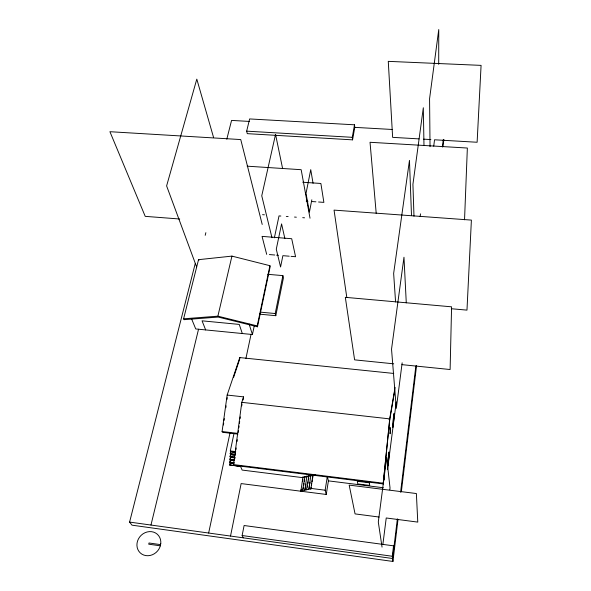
<?xml version="1.0" encoding="UTF-8"?>
<svg xmlns="http://www.w3.org/2000/svg" width="591" height="591" viewBox="0 0 591 591"><rect width="100%" height="100%" fill="white"/><g stroke="black" fill="none" stroke-linecap="round" stroke-linejoin="round"><path stroke-width="0.89" d="M438.699 64.367L438.758 29.55L429.576 98.682L430.034 146.694M464.541 219.808L467.355 148.038L370.032 142.283L376.208 213.388M237.914 434.112L222.43 432.28L222.09 431.526L227.158 395.054L243.544 396.871L241.793 402.338L233.526 464.592L233.859 465.331L383.182 483.918L389.683 418.879L395.091 387.341M383.182 483.918L383.463 481.192M383.648 479.375L389.764 419.699L394.685 390.732M195.229 263.549L129.592 522.089L131.992 525.17L392.934 561.45L392.284 556.257L393.547 545.84L244.105 525.517L242.133 535.527L243.315 537.832M397.366 518.839L392.564 558.502L129.592 522.089M400.58 492.281L415.872 365.91M442.356 147.056L443.243 139.735M392.934 561.45L398.016 519.334M401.326 491.867L416.574 365.511M442.977 146.686L443.863 139.358M382.887 544.355L386.233 517.975L417.778 522.104L416.374 493.537L349.178 485.108L355.058 513.897L379.104 517.044M389.801 489.784L390.03 487.967L386.684 457.619L378.299 522.016L382.045 547.111M433.735 146.162L434.54 139.786L477.122 142.254L481.081 65.379L388.272 61.353L392.631 137.356L419.049 138.885M402.153 362.83L396.302 408.366L391.53 349.192L403.978 257.233L406.276 302.836M387.511 469.675L396.251 401.969M420.142 216.579L420.497 213.853M234.708 458.934L234.952 457.109M235.314 454.361L235.558 452.536M235.92 449.795L236.164 447.963M237.013 441.566L237.257 439.734M238.225 432.42L238.469 430.595M238.83 427.854L239.074 426.022M239.444 423.282L239.68 421.449M240.049 418.709L240.293 416.884M241.749 405.914L241.992 404.081M243.13 399.937L243.544 396.871M223.442 424.995L223.694 423.178M224.07 420.445L224.321 418.627M225.836 407.694L226.094 405.877M226.974 399.501L227.225 397.684M326.254 494.46L325.139 490.212L327.318 476.516L328.411 480.867L326.254 494.46L241.143 483.578L230.52 536.067M310.896 475.179L311.11 475.91L308.901 475.637L306.611 489.23L308.827 489.511L310.896 475.179L313.112 475.452M309.13 487.701L309.433 485.883M309.743 484.073L310.046 482.256M308.613 488.801L310.844 489.082L312.905 474.721M310.844 489.082L311.147 487.265M311.442 485.447L311.745 483.63M312.048 481.813L312.351 479.995M312.654 478.178L312.957 476.361M306.914 476.087L307.128 476.811L304.934 476.538L302.622 490.079L304.83 490.367L306.914 476.087L309.115 476.361L308.901 475.637M304.83 490.367L305.288 487.656M305.599 485.846L305.902 484.036M307.283 487.22L307.586 485.41M307.896 483.601L308.199 481.791M308.502 479.981L308.805 478.171M303.153 488.986L303.456 487.183M303.767 485.381L304.07 483.571M304.38 481.768L304.69 479.966M301.174 489.414L300.863 491.217L302.961 476.989L305.148 477.262L304.934 476.538M302.562 481.31L302.873 479.515M352.561 139.853L352.288 137.319L354.504 124.804L249.631 118.939L246.661 131.15L247.267 133.655L352.561 139.853L354.77 127.368L354.504 124.804M311.819 199.795L309.418 212.132L306.02 193.405L310.74 169.647L313.053 183.276M259.442 314.153L275.79 315.69L283.429 277.859L282.89 275.613L267.693 274.305M275.79 315.69L275.214 313.533L282.89 275.613M234.79 454.486L230.209 453.755L230.645 451.694L235.137 452.241M257.477 326.793L257.211 325.907L269.917 265.699L231.938 256.11L198.532 259.671L183.602 318.808L183.971 319.687L218.212 317.072L257.477 326.793L270.161 266.644L269.917 265.699M230.291 453.94L230.726 451.879L230.305 450.94L233.918 433.868M234.686 457.301L230.106 456.57L230.542 454.501L235.033 455.055M230.187 456.747L230.542 454.501M234.583 460.108L230.01 459.377L230.438 457.308L234.93 457.862M230.091 459.554L230.438 457.308M233.585 462.805L229.906 462.184L230.342 460.116L233.933 460.559M229.988 462.361L230.342 460.116M240.663 466.506L229.81 464.984L230.239 462.916L233.829 463.359M229.892 465.161L230.239 462.916M191.447 318.527L195.732 328.943L252.423 334.521L254.329 325.56M274.379 237.811L279.018 215.9L280.843 216.04M208.645 533.038L230.002 432.952M245.915 358.412L251.042 334.388M183.602 318.808L217.887 316.17L231.938 256.11M150.971 525.044L198.539 329.224M205.203 235.321L205.867 232.677M226.796 139.203L231.569 120.416L249.336 121.421M233.593 377.464L239.71 359.069M227.158 395.054L239.783 357.577L393.739 373.446M354.77 127.368L392.542 129.495M423.607 139.151L430.891 139.572M246.661 131.15L352.288 137.319M247.156 166.174L301.174 169.698L310.016 218.212M302.755 182.242L320.876 183.469L323.875 202.381L318.571 202.004M306.212 201.125L307.97 201.25M311.487 201.501L315.912 201.812M262.574 214.673L264.406 214.814M286.31 216.446L288.135 216.579M294.517 217.06L296.342 217.192M302.718 217.665L304.542 217.806M179.708 219.002L145.223 216.358L109.919 131.704L240.751 139.565L262.212 224.447M269.385 254.566L274.785 255.009M276.581 255.157L278.383 255.305M289.228 256.199L282.882 255.681L280.57 266.977L276.278 249.188L281.575 223.9L284.884 238.638M291.038 256.346L295.566 256.723L291.703 238.72L262.057 236.385L266.681 254.344M451.361 308.731L466.979 310.127L471.396 220.096L334.048 210.115L346.821 297.554M260.624 312.166L275.214 313.533M393.732 363.82L354.607 359.86L345.321 297.332L451.583 306.825L450.113 369.523L401.924 364.647M241.793 402.338L389.683 418.879M388.996 419.617L389.764 419.699M222.09 431.526L237.508 433.351M230.305 450.94L235.713 451.598M231.62 451.989L235.218 452.425M230.209 453.755L234.708 454.302M230.623 454.686L235.115 455.233M230.106 456.57L234.605 457.116M230.52 457.493L232.322 457.715M230.01 459.377L234.501 459.931M230.424 460.293L234.014 460.736M229.906 462.184L234.398 462.738M230.32 463.093L233.91 463.536M233.526 464.592L383.086 483.187M313.806 474.832L315.609 475.061M318.438 475.408L320.219 475.629M229.81 464.984L240.589 466.321M328.411 480.867L383.315 487.745M310.63 488.365L325.139 490.212M304.609 489.658L306.825 489.939L306.611 489.23M300.642 490.508L302.843 490.789L302.622 490.079M242.133 535.527L392.284 556.257M160.597 544.636L149.013 542.989L148.718 544.185L160.316 545.833M217.887 316.17L257.211 325.907M240.293 465.856L242.133 470.067L303.183 477.713L302.961 476.989M205.653 329.918L202.056 320.824L239.259 324.415L242.303 333.523M196.663 267.043L166.61 185.914L196.803 79.113L213.602 137.6M198.532 259.671L198.871 260.609M239.783 357.577L239.998 358.19M249.107 324.082L252.423 334.521M271.963 237.715L261.754 195.791L275.546 134.393L282.624 168.627M383.862 477.358L384.18 480.01M393.547 545.84L393.82 548.138M395.578 301.957L393.643 273.441L409.467 160.383L411.499 215.634M413.981 216.195L412.924 184.303L423.326 107.754L423.976 145.356M390.415 431.024L390.053 433.809L390.075 427.47L390.415 431.024M388.967 452.122L387.511 463.396L387.807 466.129L389.262 454.915L388.967 452.122M393.946 413.722L392.542 424.545L392.808 427.463L394.197 416.677L393.946 413.722M160.767 543.661L160.028 546.793A12.64 11.355 -47.5 0 1 140.252 552.903A12.64 11.355 -47.5 0 1 145.009 532.72A12.64 11.355 -47.5 0 1 160.767 543.661M369.309 482.781L357.282 481.281L357.769 483.926L369.722 485.418L369.309 482.781"/></g></svg>
